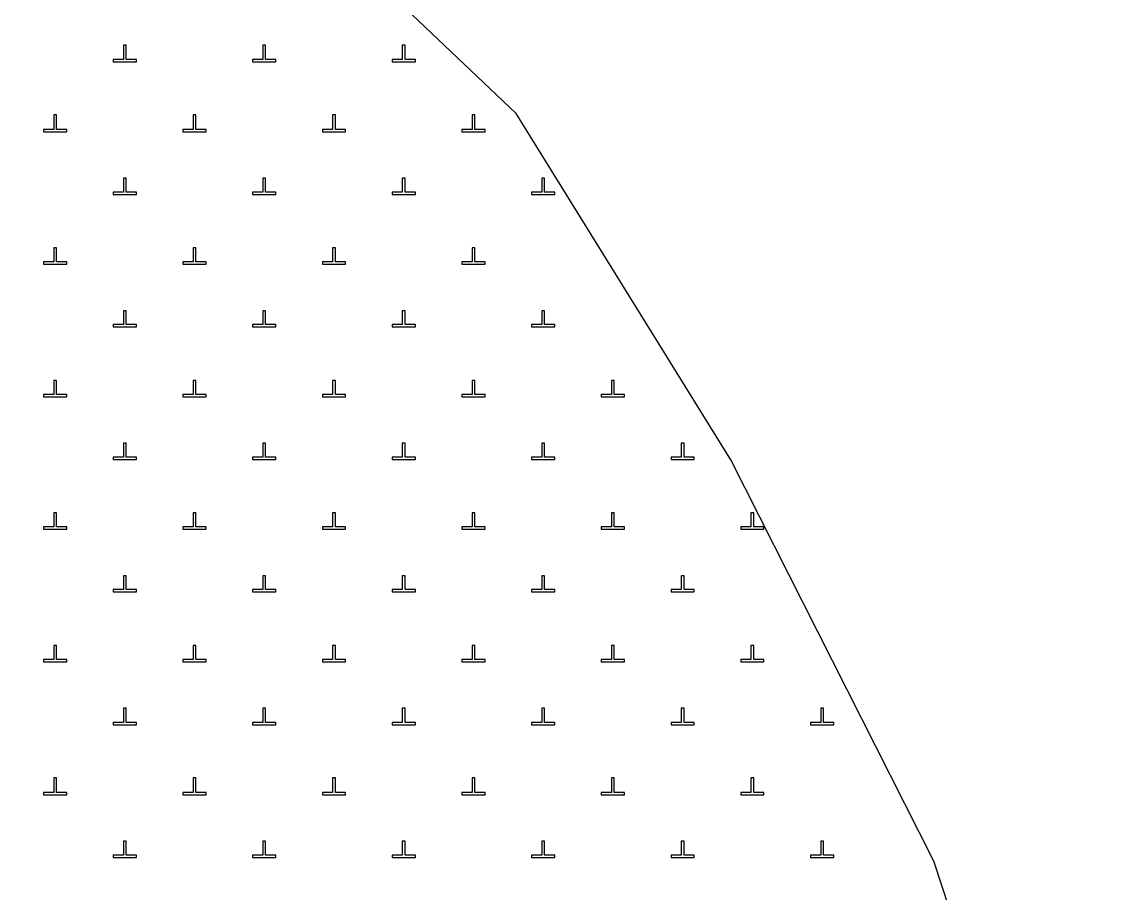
# Model space of a CAD drawing. Extents: x 550890 to 551618, y 1839259 to 1840146.
# Drawn here: x 551517.18 to 551540.82, y 1839969.44 to 1839988.17 of the extents above; entities that cross this region are included whole.
import ezdxf

# ---------------------------------------------------------------- set-up
doc = ezdxf.new("R2010")
doc.units = 0
doc.layers.add('Level 19', color=7, linetype='Continuous')
doc.layers.add('Level 23', color=7, linetype='Continuous')

msp = doc.modelspace()

# ---------------------------------------------------------------- linework, layer by layer
at = {"layer": 'Level 19'}
for p, q in [((551519.42, 1839987.67), (551519.36, 1839987.67)), ((551519.36, 1839987.67), (551519.36, 1839987.36)), ((551519.42, 1839987.36), (551519.42, 1839987.67)), ((551522.42, 1839987.67), (551522.36, 1839987.67)), ((551522.36, 1839987.67), (551522.36, 1839987.36)), ((551522.42, 1839987.36), (551522.42, 1839987.67)), ((551525.42, 1839987.67), (551525.36, 1839987.67)), ((551525.36, 1839987.67), (551525.36, 1839987.36)), ((551525.42, 1839987.36), (551525.42, 1839987.67)), ((551519.36, 1839987.36), (551519.14, 1839987.36)), ((551519.14, 1839987.36), (551519.14, 1839987.31)), ((551519.14, 1839987.31), (551519.64, 1839987.31)), ((551519.64, 1839987.36), (551519.42, 1839987.36)), ((551519.64, 1839987.31), (551519.64, 1839987.36)), ((551522.36, 1839987.36), (551522.14, 1839987.36)), ((551522.14, 1839987.36), (551522.14, 1839987.31)), ((551522.14, 1839987.31), (551522.64, 1839987.31)), ((551522.64, 1839987.36), (551522.42, 1839987.36)), ((551522.64, 1839987.31), (551522.64, 1839987.36)), ((551525.36, 1839987.36), (551525.14, 1839987.36)), ((551525.14, 1839987.36), (551525.14, 1839987.31)), ((551525.14, 1839987.31), (551525.64, 1839987.31)), ((551525.64, 1839987.36), (551525.42, 1839987.36)), ((551525.64, 1839987.31), (551525.64, 1839987.36)), ((551517.92, 1839986.17), (551517.86, 1839986.17)), ((551517.86, 1839986.17), (551517.86, 1839985.86)), ((551517.92, 1839985.86), (551517.92, 1839986.17)), ((551520.92, 1839986.17), (551520.86, 1839986.17)), ((551520.86, 1839986.17), (551520.86, 1839985.86)), ((551520.92, 1839985.86), (551520.92, 1839986.17)), ((551523.92, 1839986.17), (551523.86, 1839986.17)), ((551523.86, 1839986.17), (551523.86, 1839985.86)), ((551523.92, 1839985.86), (551523.92, 1839986.17)), ((551526.92, 1839986.17), (551526.86, 1839986.17)), ((551526.86, 1839986.17), (551526.86, 1839985.86)), ((551526.92, 1839985.86), (551526.92, 1839986.17)), ((551517.86, 1839985.86), (551517.64, 1839985.86)), ((551517.64, 1839985.86), (551517.64, 1839985.81)), ((551517.64, 1839985.81), (551518.14, 1839985.81)), ((551518.14, 1839985.86), (551517.92, 1839985.86)), ((551518.14, 1839985.81), (551518.14, 1839985.86)), ((551520.86, 1839985.86), (551520.64, 1839985.86)), ((551520.64, 1839985.86), (551520.64, 1839985.81)), ((551520.64, 1839985.81), (551521.14, 1839985.81)), ((551521.14, 1839985.86), (551520.92, 1839985.86)), ((551521.14, 1839985.81), (551521.14, 1839985.86)), ((551523.86, 1839985.86), (551523.64, 1839985.86)), ((551523.64, 1839985.86), (551523.64, 1839985.81)), ((551523.64, 1839985.81), (551524.14, 1839985.81)), ((551524.14, 1839985.86), (551523.92, 1839985.86)), ((551524.14, 1839985.81), (551524.14, 1839985.86)), ((551526.86, 1839985.86), (551526.64, 1839985.86)), ((551526.64, 1839985.86), (551526.64, 1839985.81)), ((551526.64, 1839985.81), (551527.14, 1839985.81)), ((551527.14, 1839985.86), (551526.92, 1839985.86)), ((551527.14, 1839985.81), (551527.14, 1839985.86)), ((551519.42, 1839984.81), (551519.36, 1839984.81)), ((551519.36, 1839984.81), (551519.36, 1839984.51)), ((551519.42, 1839984.51), (551519.42, 1839984.81)), ((551522.42, 1839984.81), (551522.36, 1839984.81)), ((551522.36, 1839984.81), (551522.36, 1839984.51)), ((551522.42, 1839984.51), (551522.42, 1839984.81)), ((551525.42, 1839984.81), (551525.36, 1839984.81)), ((551525.36, 1839984.81), (551525.36, 1839984.51)), ((551525.42, 1839984.51), (551525.42, 1839984.81)), ((551528.42, 1839984.81), (551528.36, 1839984.81)), ((551528.36, 1839984.81), (551528.36, 1839984.51)), ((551528.42, 1839984.51), (551528.42, 1839984.81)), ((551519.36, 1839984.51), (551519.14, 1839984.51)), ((551519.14, 1839984.51), (551519.14, 1839984.46)), ((551519.14, 1839984.46), (551519.64, 1839984.46)), ((551519.64, 1839984.51), (551519.42, 1839984.51)), ((551519.64, 1839984.46), (551519.64, 1839984.51)), ((551522.36, 1839984.51), (551522.14, 1839984.51)), ((551522.14, 1839984.51), (551522.14, 1839984.46)), ((551522.14, 1839984.46), (551522.64, 1839984.46)), ((551522.64, 1839984.51), (551522.42, 1839984.51)), ((551522.64, 1839984.46), (551522.64, 1839984.51)), ((551525.36, 1839984.51), (551525.14, 1839984.51)), ((551525.14, 1839984.51), (551525.14, 1839984.46)), ((551525.14, 1839984.46), (551525.64, 1839984.46)), ((551525.64, 1839984.51), (551525.42, 1839984.51)), ((551525.64, 1839984.46), (551525.64, 1839984.51)), ((551528.36, 1839984.51), (551528.14, 1839984.51)), ((551528.14, 1839984.51), (551528.14, 1839984.46)), ((551528.14, 1839984.46), (551528.64, 1839984.46)), ((551528.64, 1839984.51), (551528.42, 1839984.51)), ((551528.64, 1839984.46), (551528.64, 1839984.51)), ((551517.92, 1839983.31), (551517.86, 1839983.31)), ((551517.86, 1839983.31), (551517.86, 1839983.01)), ((551517.92, 1839983.01), (551517.92, 1839983.31)), ((551520.92, 1839983.31), (551520.86, 1839983.31)), ((551520.86, 1839983.31), (551520.86, 1839983.01)), ((551520.92, 1839983.01), (551520.92, 1839983.31)), ((551523.92, 1839983.31), (551523.86, 1839983.31)), ((551523.86, 1839983.31), (551523.86, 1839983.01)), ((551523.92, 1839983.01), (551523.92, 1839983.31)), ((551526.92, 1839983.31), (551526.86, 1839983.31)), ((551526.86, 1839983.31), (551526.86, 1839983.01)), ((551526.92, 1839983.01), (551526.92, 1839983.31)), ((551517.86, 1839983.01), (551517.64, 1839983.01)), ((551517.64, 1839983.01), (551517.64, 1839982.96)), ((551517.64, 1839982.96), (551518.14, 1839982.96)), ((551518.14, 1839983.01), (551517.92, 1839983.01)), ((551518.14, 1839982.96), (551518.14, 1839983.01)), ((551520.86, 1839983.01), (551520.64, 1839983.01)), ((551520.64, 1839983.01), (551520.64, 1839982.96)), ((551520.64, 1839982.96), (551521.14, 1839982.96)), ((551521.14, 1839983.01), (551520.92, 1839983.01)), ((551521.14, 1839982.96), (551521.14, 1839983.01)), ((551523.86, 1839983.01), (551523.64, 1839983.01)), ((551523.64, 1839983.01), (551523.64, 1839982.96)), ((551523.64, 1839982.96), (551524.14, 1839982.96)), ((551524.14, 1839983.01), (551523.92, 1839983.01)), ((551524.14, 1839982.96), (551524.14, 1839983.01)), ((551526.86, 1839983.01), (551526.64, 1839983.01)), ((551526.64, 1839983.01), (551526.64, 1839982.96)), ((551526.64, 1839982.96), (551527.14, 1839982.96)), ((551527.14, 1839983.01), (551526.92, 1839983.01)), ((551527.14, 1839982.96), (551527.14, 1839983.01)), ((551519.42, 1839981.96), (551519.36, 1839981.96)), ((551519.36, 1839981.96), (551519.36, 1839981.66)), ((551519.42, 1839981.66), (551519.42, 1839981.96)), ((551522.42, 1839981.96), (551522.36, 1839981.96)), ((551522.36, 1839981.96), (551522.36, 1839981.66)), ((551522.42, 1839981.66), (551522.42, 1839981.96)), ((551525.42, 1839981.96), (551525.36, 1839981.96)), ((551525.36, 1839981.96), (551525.36, 1839981.66)), ((551525.42, 1839981.66), (551525.42, 1839981.96)), ((551528.42, 1839981.96), (551528.36, 1839981.96)), ((551528.36, 1839981.96), (551528.36, 1839981.66)), ((551528.42, 1839981.66), (551528.42, 1839981.96)), ((551519.36, 1839981.66), (551519.14, 1839981.66)), ((551519.14, 1839981.66), (551519.14, 1839981.61)), ((551519.14, 1839981.61), (551519.64, 1839981.61)), ((551519.64, 1839981.66), (551519.42, 1839981.66)), ((551519.64, 1839981.61), (551519.64, 1839981.66)), ((551522.36, 1839981.66), (551522.14, 1839981.66)), ((551522.14, 1839981.66), (551522.14, 1839981.61)), ((551522.14, 1839981.61), (551522.64, 1839981.61)), ((551522.64, 1839981.66), (551522.42, 1839981.66)), ((551522.64, 1839981.61), (551522.64, 1839981.66)), ((551525.36, 1839981.66), (551525.14, 1839981.66)), ((551525.14, 1839981.66), (551525.14, 1839981.61)), ((551525.14, 1839981.61), (551525.64, 1839981.61)), ((551525.64, 1839981.66), (551525.42, 1839981.66)), ((551525.64, 1839981.61), (551525.64, 1839981.66)), ((551528.36, 1839981.66), (551528.14, 1839981.66)), ((551528.14, 1839981.66), (551528.14, 1839981.61)), ((551528.14, 1839981.61), (551528.64, 1839981.61)), ((551528.64, 1839981.66), (551528.42, 1839981.66)), ((551528.64, 1839981.61), (551528.64, 1839981.66)), ((551517.92, 1839980.46), (551517.86, 1839980.46)), ((551517.86, 1839980.46), (551517.86, 1839980.16)), ((551517.92, 1839980.16), (551517.92, 1839980.46)), ((551520.92, 1839980.46), (551520.86, 1839980.46)), ((551520.86, 1839980.46), (551520.86, 1839980.16)), ((551520.92, 1839980.16), (551520.92, 1839980.46)), ((551523.92, 1839980.46), (551523.86, 1839980.46)), ((551523.86, 1839980.46), (551523.86, 1839980.16)), ((551523.92, 1839980.16), (551523.92, 1839980.46)), ((551526.92, 1839980.46), (551526.86, 1839980.46)), ((551526.86, 1839980.46), (551526.86, 1839980.16)), ((551526.92, 1839980.16), (551526.92, 1839980.46)), ((551529.92, 1839980.46), (551529.86, 1839980.46)), ((551529.86, 1839980.46), (551529.86, 1839980.16)), ((551529.92, 1839980.16), (551529.92, 1839980.46)), ((551517.86, 1839980.16), (551517.64, 1839980.16)), ((551517.64, 1839980.16), (551517.64, 1839980.11)), ((551517.64, 1839980.11), (551518.14, 1839980.11)), ((551518.14, 1839980.16), (551517.92, 1839980.16)), ((551518.14, 1839980.11), (551518.14, 1839980.16)), ((551520.86, 1839980.16), (551520.64, 1839980.16)), ((551520.64, 1839980.16), (551520.64, 1839980.11)), ((551520.64, 1839980.11), (551521.14, 1839980.11)), ((551521.14, 1839980.16), (551520.92, 1839980.16)), ((551521.14, 1839980.11), (551521.14, 1839980.16)), ((551523.86, 1839980.16), (551523.64, 1839980.16)), ((551523.64, 1839980.16), (551523.64, 1839980.11)), ((551523.64, 1839980.11), (551524.14, 1839980.11)), ((551524.14, 1839980.16), (551523.92, 1839980.16)), ((551524.14, 1839980.11), (551524.14, 1839980.16)), ((551526.86, 1839980.16), (551526.64, 1839980.16)), ((551526.64, 1839980.16), (551526.64, 1839980.11)), ((551526.64, 1839980.11), (551527.14, 1839980.11)), ((551527.14, 1839980.16), (551526.92, 1839980.16)), ((551527.14, 1839980.11), (551527.14, 1839980.16)), ((551529.86, 1839980.16), (551529.64, 1839980.16)), ((551529.64, 1839980.16), (551529.64, 1839980.11)), ((551529.64, 1839980.11), (551530.14, 1839980.11)), ((551530.14, 1839980.16), (551529.92, 1839980.16)), ((551530.14, 1839980.11), (551530.14, 1839980.16)), ((551519.42, 1839979.11), (551519.36, 1839979.11)), ((551519.36, 1839979.11), (551519.36, 1839978.81)), ((551519.42, 1839978.81), (551519.42, 1839979.11)), ((551522.42, 1839979.11), (551522.36, 1839979.11)), ((551522.36, 1839979.11), (551522.36, 1839978.81)), ((551522.42, 1839978.81), (551522.42, 1839979.11)), ((551525.42, 1839979.11), (551525.36, 1839979.11)), ((551525.36, 1839979.11), (551525.36, 1839978.81)), ((551525.42, 1839978.81), (551525.42, 1839979.11)), ((551528.42, 1839979.11), (551528.36, 1839979.11)), ((551528.36, 1839979.11), (551528.36, 1839978.81)), ((551528.42, 1839978.81), (551528.42, 1839979.11)), ((551531.42, 1839979.11), (551531.36, 1839979.11)), ((551531.36, 1839979.11), (551531.36, 1839978.81)), ((551531.42, 1839978.81), (551531.42, 1839979.11)), ((551519.36, 1839978.81), (551519.14, 1839978.81)), ((551519.14, 1839978.81), (551519.14, 1839978.76)), ((551519.14, 1839978.76), (551519.64, 1839978.76)), ((551519.64, 1839978.81), (551519.42, 1839978.81)), ((551519.64, 1839978.76), (551519.64, 1839978.81)), ((551522.36, 1839978.81), (551522.14, 1839978.81)), ((551522.14, 1839978.81), (551522.14, 1839978.76)), ((551522.14, 1839978.76), (551522.64, 1839978.76)), ((551522.64, 1839978.81), (551522.42, 1839978.81)), ((551522.64, 1839978.76), (551522.64, 1839978.81)), ((551525.36, 1839978.81), (551525.14, 1839978.81)), ((551525.14, 1839978.81), (551525.14, 1839978.76)), ((551525.14, 1839978.76), (551525.64, 1839978.76)), ((551525.64, 1839978.81), (551525.42, 1839978.81)), ((551525.64, 1839978.76), (551525.64, 1839978.81)), ((551528.36, 1839978.81), (551528.14, 1839978.81)), ((551528.14, 1839978.81), (551528.14, 1839978.76)), ((551528.14, 1839978.76), (551528.64, 1839978.76)), ((551528.64, 1839978.81), (551528.42, 1839978.81)), ((551528.64, 1839978.76), (551528.64, 1839978.81)), ((551531.36, 1839978.81), (551531.14, 1839978.81)), ((551531.14, 1839978.81), (551531.14, 1839978.76)), ((551531.14, 1839978.76), (551531.64, 1839978.76)), ((551531.64, 1839978.81), (551531.42, 1839978.81)), ((551531.64, 1839978.76), (551531.64, 1839978.81)), ((551517.92, 1839977.61), (551517.86, 1839977.61)), ((551517.86, 1839977.61), (551517.86, 1839977.31)), ((551517.92, 1839977.31), (551517.92, 1839977.61)), ((551520.92, 1839977.61), (551520.86, 1839977.61)), ((551520.86, 1839977.61), (551520.86, 1839977.31)), ((551520.92, 1839977.31), (551520.92, 1839977.61)), ((551523.92, 1839977.61), (551523.86, 1839977.61)), ((551523.86, 1839977.61), (551523.86, 1839977.31)), ((551523.92, 1839977.31), (551523.92, 1839977.61)), ((551526.92, 1839977.61), (551526.86, 1839977.61)), ((551526.86, 1839977.61), (551526.86, 1839977.31)), ((551526.92, 1839977.31), (551526.92, 1839977.61)), ((551529.92, 1839977.61), (551529.86, 1839977.61)), ((551529.86, 1839977.61), (551529.86, 1839977.31)), ((551529.92, 1839977.31), (551529.92, 1839977.61)), ((551532.92, 1839977.61), (551532.86, 1839977.61)), ((551532.86, 1839977.61), (551532.86, 1839977.31)), ((551532.92, 1839977.31), (551532.92, 1839977.61)), ((551517.86, 1839977.31), (551517.64, 1839977.31)), ((551517.64, 1839977.31), (551517.64, 1839977.26)), ((551517.64, 1839977.26), (551518.14, 1839977.26)), ((551518.14, 1839977.31), (551517.92, 1839977.31)), ((551518.14, 1839977.26), (551518.14, 1839977.31)), ((551520.86, 1839977.31), (551520.64, 1839977.31)), ((551520.64, 1839977.31), (551520.64, 1839977.26)), ((551520.64, 1839977.26), (551521.14, 1839977.26)), ((551521.14, 1839977.31), (551520.92, 1839977.31)), ((551521.14, 1839977.26), (551521.14, 1839977.31)), ((551523.86, 1839977.31), (551523.64, 1839977.31)), ((551523.64, 1839977.31), (551523.64, 1839977.26)), ((551523.64, 1839977.26), (551524.14, 1839977.26)), ((551524.14, 1839977.31), (551523.92, 1839977.31)), ((551524.14, 1839977.26), (551524.14, 1839977.31)), ((551526.86, 1839977.31), (551526.64, 1839977.31)), ((551526.64, 1839977.31), (551526.64, 1839977.26)), ((551526.64, 1839977.26), (551527.14, 1839977.26)), ((551527.14, 1839977.31), (551526.92, 1839977.31)), ((551527.14, 1839977.26), (551527.14, 1839977.31)), ((551529.86, 1839977.31), (551529.64, 1839977.31)), ((551529.64, 1839977.31), (551529.64, 1839977.26)), ((551529.64, 1839977.26), (551530.14, 1839977.26)), ((551530.14, 1839977.31), (551529.92, 1839977.31)), ((551530.14, 1839977.26), (551530.14, 1839977.31)), ((551532.86, 1839977.31), (551532.64, 1839977.31)), ((551532.64, 1839977.31), (551532.64, 1839977.26)), ((551532.64, 1839977.26), (551533.14, 1839977.26)), ((551533.14, 1839977.31), (551532.92, 1839977.31)), ((551533.14, 1839977.26), (551533.14, 1839977.31)), ((551519.42, 1839976.26), (551519.36, 1839976.26)), ((551519.36, 1839976.26), (551519.36, 1839975.96)), ((551519.42, 1839975.96), (551519.42, 1839976.26)), ((551522.42, 1839976.26), (551522.36, 1839976.26)), ((551522.36, 1839976.26), (551522.36, 1839975.96)), ((551522.42, 1839975.96), (551522.42, 1839976.26)), ((551525.42, 1839976.26), (551525.36, 1839976.26)), ((551525.36, 1839976.26), (551525.36, 1839975.96)), ((551525.42, 1839975.96), (551525.42, 1839976.26)), ((551528.42, 1839976.26), (551528.36, 1839976.26)), ((551528.36, 1839976.26), (551528.36, 1839975.96)), ((551528.42, 1839975.96), (551528.42, 1839976.26)), ((551531.42, 1839976.26), (551531.36, 1839976.26)), ((551531.36, 1839976.26), (551531.36, 1839975.96)), ((551531.42, 1839975.96), (551531.42, 1839976.26)), ((551519.36, 1839975.96), (551519.14, 1839975.96)), ((551519.14, 1839975.96), (551519.14, 1839975.91)), ((551519.14, 1839975.91), (551519.64, 1839975.91)), ((551519.64, 1839975.96), (551519.42, 1839975.96)), ((551519.64, 1839975.91), (551519.64, 1839975.96)), ((551522.36, 1839975.96), (551522.14, 1839975.96)), ((551522.14, 1839975.96), (551522.14, 1839975.91)), ((551522.14, 1839975.91), (551522.64, 1839975.91)), ((551522.64, 1839975.96), (551522.42, 1839975.96)), ((551522.64, 1839975.91), (551522.64, 1839975.96)), ((551525.36, 1839975.96), (551525.14, 1839975.96)), ((551525.14, 1839975.96), (551525.14, 1839975.91)), ((551525.14, 1839975.91), (551525.64, 1839975.91)), ((551525.64, 1839975.96), (551525.42, 1839975.96)), ((551525.64, 1839975.91), (551525.64, 1839975.96)), ((551528.36, 1839975.96), (551528.14, 1839975.96)), ((551528.14, 1839975.96), (551528.14, 1839975.91)), ((551528.14, 1839975.91), (551528.64, 1839975.91)), ((551528.64, 1839975.96), (551528.42, 1839975.96)), ((551528.64, 1839975.91), (551528.64, 1839975.96)), ((551531.36, 1839975.96), (551531.14, 1839975.96)), ((551531.14, 1839975.96), (551531.14, 1839975.91)), ((551531.14, 1839975.91), (551531.64, 1839975.91)), ((551531.64, 1839975.96), (551531.42, 1839975.96)), ((551531.64, 1839975.91), (551531.64, 1839975.96)), ((551517.92, 1839974.76), (551517.86, 1839974.76)), ((551517.86, 1839974.76), (551517.86, 1839974.46)), ((551517.92, 1839974.46), (551517.92, 1839974.76)), ((551520.92, 1839974.76), (551520.86, 1839974.76)), ((551520.86, 1839974.76), (551520.86, 1839974.46)), ((551520.92, 1839974.46), (551520.92, 1839974.76)), ((551523.92, 1839974.76), (551523.86, 1839974.76)), ((551523.86, 1839974.76), (551523.86, 1839974.46)), ((551523.92, 1839974.46), (551523.92, 1839974.76)), ((551526.92, 1839974.76), (551526.86, 1839974.76)), ((551526.86, 1839974.76), (551526.86, 1839974.46)), ((551526.92, 1839974.46), (551526.92, 1839974.76)), ((551529.92, 1839974.76), (551529.86, 1839974.76)), ((551529.86, 1839974.76), (551529.86, 1839974.46)), ((551529.92, 1839974.46), (551529.92, 1839974.76)), ((551532.92, 1839974.76), (551532.86, 1839974.76)), ((551532.86, 1839974.76), (551532.86, 1839974.46)), ((551532.92, 1839974.46), (551532.92, 1839974.76)), ((551517.86, 1839974.46), (551517.64, 1839974.46)), ((551517.64, 1839974.46), (551517.64, 1839974.41)), ((551517.64, 1839974.41), (551518.14, 1839974.41)), ((551518.14, 1839974.46), (551517.92, 1839974.46)), ((551518.14, 1839974.41), (551518.14, 1839974.46)), ((551520.86, 1839974.46), (551520.64, 1839974.46)), ((551520.64, 1839974.46), (551520.64, 1839974.41)), ((551520.64, 1839974.41), (551521.14, 1839974.41)), ((551521.14, 1839974.46), (551520.92, 1839974.46)), ((551521.14, 1839974.41), (551521.14, 1839974.46)), ((551523.86, 1839974.46), (551523.64, 1839974.46)), ((551523.64, 1839974.46), (551523.64, 1839974.41)), ((551523.64, 1839974.41), (551524.14, 1839974.41)), ((551524.14, 1839974.46), (551523.92, 1839974.46)), ((551524.14, 1839974.41), (551524.14, 1839974.46)), ((551526.86, 1839974.46), (551526.64, 1839974.46)), ((551526.64, 1839974.46), (551526.64, 1839974.41)), ((551526.64, 1839974.41), (551527.14, 1839974.41)), ((551527.14, 1839974.46), (551526.92, 1839974.46)), ((551527.14, 1839974.41), (551527.14, 1839974.46)), ((551529.86, 1839974.46), (551529.64, 1839974.46)), ((551529.64, 1839974.46), (551529.64, 1839974.41)), ((551529.64, 1839974.41), (551530.14, 1839974.41)), ((551530.14, 1839974.46), (551529.92, 1839974.46)), ((551530.14, 1839974.41), (551530.14, 1839974.46)), ((551532.86, 1839974.46), (551532.64, 1839974.46)), ((551532.64, 1839974.46), (551532.64, 1839974.41)), ((551532.64, 1839974.41), (551533.14, 1839974.41)), ((551533.14, 1839974.46), (551532.92, 1839974.46)), ((551533.14, 1839974.41), (551533.14, 1839974.46)), ((551519.42, 1839973.41), (551519.36, 1839973.41)), ((551519.36, 1839973.41), (551519.36, 1839973.1)), ((551519.42, 1839973.1), (551519.42, 1839973.41)), ((551522.42, 1839973.41), (551522.36, 1839973.41)), ((551522.36, 1839973.41), (551522.36, 1839973.1)), ((551522.42, 1839973.1), (551522.42, 1839973.41)), ((551525.42, 1839973.41), (551525.36, 1839973.41)), ((551525.36, 1839973.41), (551525.36, 1839973.1)), ((551525.42, 1839973.1), (551525.42, 1839973.41)), ((551528.42, 1839973.41), (551528.36, 1839973.41)), ((551528.36, 1839973.41), (551528.36, 1839973.1)), ((551528.42, 1839973.1), (551528.42, 1839973.41)), ((551531.42, 1839973.41), (551531.36, 1839973.41)), ((551531.36, 1839973.41), (551531.36, 1839973.1)), ((551531.42, 1839973.1), (551531.42, 1839973.41)), ((551534.42, 1839973.41), (551534.36, 1839973.41)), ((551534.36, 1839973.41), (551534.36, 1839973.1)), ((551534.42, 1839973.1), (551534.42, 1839973.41)), ((551519.36, 1839973.1), (551519.14, 1839973.1)), ((551519.14, 1839973.1), (551519.14, 1839973.05)), ((551519.14, 1839973.05), (551519.64, 1839973.05)), ((551519.64, 1839973.1), (551519.42, 1839973.1)), ((551519.64, 1839973.05), (551519.64, 1839973.1)), ((551522.36, 1839973.1), (551522.14, 1839973.1)), ((551522.14, 1839973.1), (551522.14, 1839973.05)), ((551522.14, 1839973.05), (551522.64, 1839973.05)), ((551522.64, 1839973.1), (551522.42, 1839973.1)), ((551522.64, 1839973.05), (551522.64, 1839973.1)), ((551525.36, 1839973.1), (551525.14, 1839973.1)), ((551525.14, 1839973.1), (551525.14, 1839973.05)), ((551525.14, 1839973.05), (551525.64, 1839973.05)), ((551525.64, 1839973.1), (551525.42, 1839973.1)), ((551525.64, 1839973.05), (551525.64, 1839973.1)), ((551528.36, 1839973.1), (551528.14, 1839973.1)), ((551528.14, 1839973.1), (551528.14, 1839973.05)), ((551528.14, 1839973.05), (551528.64, 1839973.05)), ((551528.64, 1839973.1), (551528.42, 1839973.1)), ((551528.64, 1839973.05), (551528.64, 1839973.1)), ((551531.36, 1839973.1), (551531.14, 1839973.1)), ((551531.14, 1839973.1), (551531.14, 1839973.05)), ((551531.14, 1839973.05), (551531.64, 1839973.05)), ((551531.64, 1839973.1), (551531.42, 1839973.1)), ((551531.64, 1839973.05), (551531.64, 1839973.1)), ((551534.36, 1839973.1), (551534.14, 1839973.1)), ((551534.14, 1839973.1), (551534.14, 1839973.05)), ((551534.14, 1839973.05), (551534.64, 1839973.05)), ((551534.64, 1839973.1), (551534.42, 1839973.1)), ((551534.64, 1839973.05), (551534.64, 1839973.1)), ((551517.92, 1839971.91), (551517.86, 1839971.91)), ((551517.86, 1839971.91), (551517.86, 1839971.6)), ((551517.92, 1839971.6), (551517.92, 1839971.91)), ((551520.92, 1839971.91), (551520.86, 1839971.91)), ((551520.86, 1839971.91), (551520.86, 1839971.6)), ((551520.92, 1839971.6), (551520.92, 1839971.91)), ((551523.92, 1839971.91), (551523.86, 1839971.91)), ((551523.86, 1839971.91), (551523.86, 1839971.6)), ((551523.92, 1839971.6), (551523.92, 1839971.91)), ((551526.92, 1839971.91), (551526.86, 1839971.91)), ((551526.86, 1839971.91), (551526.86, 1839971.6)), ((551526.92, 1839971.6), (551526.92, 1839971.91)), ((551529.92, 1839971.91), (551529.86, 1839971.91)), ((551529.86, 1839971.91), (551529.86, 1839971.6)), ((551529.92, 1839971.6), (551529.92, 1839971.91)), ((551532.92, 1839971.91), (551532.86, 1839971.91)), ((551532.86, 1839971.91), (551532.86, 1839971.6)), ((551532.92, 1839971.6), (551532.92, 1839971.91)), ((551517.86, 1839971.6), (551517.64, 1839971.6)), ((551517.64, 1839971.6), (551517.64, 1839971.55)), ((551518.14, 1839971.6), (551517.92, 1839971.6)), ((551518.14, 1839971.55), (551518.14, 1839971.6)), ((551520.86, 1839971.6), (551520.64, 1839971.6)), ((551520.64, 1839971.6), (551520.64, 1839971.55)), ((551521.14, 1839971.6), (551520.92, 1839971.6)), ((551521.14, 1839971.55), (551521.14, 1839971.6)), ((551523.86, 1839971.6), (551523.64, 1839971.6)), ((551523.64, 1839971.6), (551523.64, 1839971.55)), ((551524.14, 1839971.6), (551523.92, 1839971.6)), ((551524.14, 1839971.55), (551524.14, 1839971.6)), ((551526.86, 1839971.6), (551526.64, 1839971.6)), ((551526.64, 1839971.6), (551526.64, 1839971.55)), ((551527.14, 1839971.6), (551526.92, 1839971.6)), ((551527.14, 1839971.55), (551527.14, 1839971.6)), ((551529.86, 1839971.6), (551529.64, 1839971.6)), ((551529.64, 1839971.6), (551529.64, 1839971.55)), ((551530.14, 1839971.6), (551529.92, 1839971.6)), ((551530.14, 1839971.55), (551530.14, 1839971.6)), ((551532.86, 1839971.6), (551532.64, 1839971.6)), ((551532.64, 1839971.6), (551532.64, 1839971.55)), ((551533.14, 1839971.6), (551532.92, 1839971.6)), ((551533.14, 1839971.55), (551533.14, 1839971.6)), ((551517.64, 1839971.55), (551518.14, 1839971.55)), ((551520.64, 1839971.55), (551521.14, 1839971.55)), ((551523.64, 1839971.55), (551524.14, 1839971.55)), ((551526.64, 1839971.55), (551527.14, 1839971.55)), ((551529.64, 1839971.55), (551530.14, 1839971.55)), ((551532.64, 1839971.55), (551533.14, 1839971.55)), ((551519.42, 1839970.55), (551519.36, 1839970.55)), ((551519.36, 1839970.55), (551519.36, 1839970.25)), ((551519.42, 1839970.25), (551519.42, 1839970.55)), ((551522.42, 1839970.55), (551522.36, 1839970.55)), ((551522.36, 1839970.55), (551522.36, 1839970.25)), ((551522.42, 1839970.25), (551522.42, 1839970.55)), ((551525.42, 1839970.55), (551525.36, 1839970.55)), ((551525.36, 1839970.55), (551525.36, 1839970.25)), ((551525.42, 1839970.25), (551525.42, 1839970.55)), ((551528.42, 1839970.55), (551528.36, 1839970.55)), ((551528.36, 1839970.55), (551528.36, 1839970.25)), ((551528.42, 1839970.25), (551528.42, 1839970.55)), ((551531.42, 1839970.55), (551531.36, 1839970.55)), ((551531.36, 1839970.55), (551531.36, 1839970.25)), ((551531.42, 1839970.25), (551531.42, 1839970.55)), ((551534.42, 1839970.55), (551534.36, 1839970.55)), ((551534.36, 1839970.55), (551534.36, 1839970.25)), ((551534.42, 1839970.25), (551534.42, 1839970.55)), ((551519.36, 1839970.25), (551519.14, 1839970.25)), ((551519.14, 1839970.25), (551519.14, 1839970.2)), ((551519.14, 1839970.2), (551519.64, 1839970.2)), ((551519.64, 1839970.25), (551519.42, 1839970.25)), ((551519.64, 1839970.2), (551519.64, 1839970.25)), ((551522.36, 1839970.25), (551522.14, 1839970.25)), ((551522.14, 1839970.25), (551522.14, 1839970.2)), ((551522.14, 1839970.2), (551522.64, 1839970.2)), ((551522.64, 1839970.25), (551522.42, 1839970.25)), ((551522.64, 1839970.2), (551522.64, 1839970.25)), ((551525.36, 1839970.25), (551525.14, 1839970.25)), ((551525.14, 1839970.25), (551525.14, 1839970.2)), ((551525.14, 1839970.2), (551525.64, 1839970.2)), ((551525.64, 1839970.25), (551525.42, 1839970.25)), ((551525.64, 1839970.2), (551525.64, 1839970.25)), ((551528.36, 1839970.25), (551528.14, 1839970.25)), ((551528.14, 1839970.25), (551528.14, 1839970.2)), ((551528.14, 1839970.2), (551528.64, 1839970.2)), ((551528.64, 1839970.25), (551528.42, 1839970.25)), ((551528.64, 1839970.2), (551528.64, 1839970.25)), ((551531.36, 1839970.25), (551531.14, 1839970.25)), ((551531.14, 1839970.25), (551531.14, 1839970.2)), ((551531.14, 1839970.2), (551531.64, 1839970.2)), ((551531.64, 1839970.25), (551531.42, 1839970.25)), ((551531.64, 1839970.2), (551531.64, 1839970.25)), ((551534.36, 1839970.25), (551534.14, 1839970.25)), ((551534.14, 1839970.25), (551534.14, 1839970.2)), ((551534.14, 1839970.2), (551534.64, 1839970.2)), ((551534.64, 1839970.25), (551534.42, 1839970.25)), ((551534.64, 1839970.2), (551534.64, 1839970.25))]:
    msp.add_line(p, q, dxfattribs=at)
at = {"layer": 'Level 23'}
msp.add_lwpolyline([(551536.48, 1839869.75), (551540.82, 1839945.93), (551540.38, 1839955.25), (551538.81, 1839963.99), (551536.79, 1839970.12), (551532.43, 1839978.75), (551527.81, 1839986.2), (551521.78, 1839991.93), (551515.92, 1839996.51), (551468.78, 1840031.67), (551456.7, 1840040.77), (551447.59, 1840048.84), (551426.95, 1840066.64), (551402.18, 1840086.48), (551380.41, 1840102.63)], dxfattribs=at)

doc.saveas('drawing.dxf')
